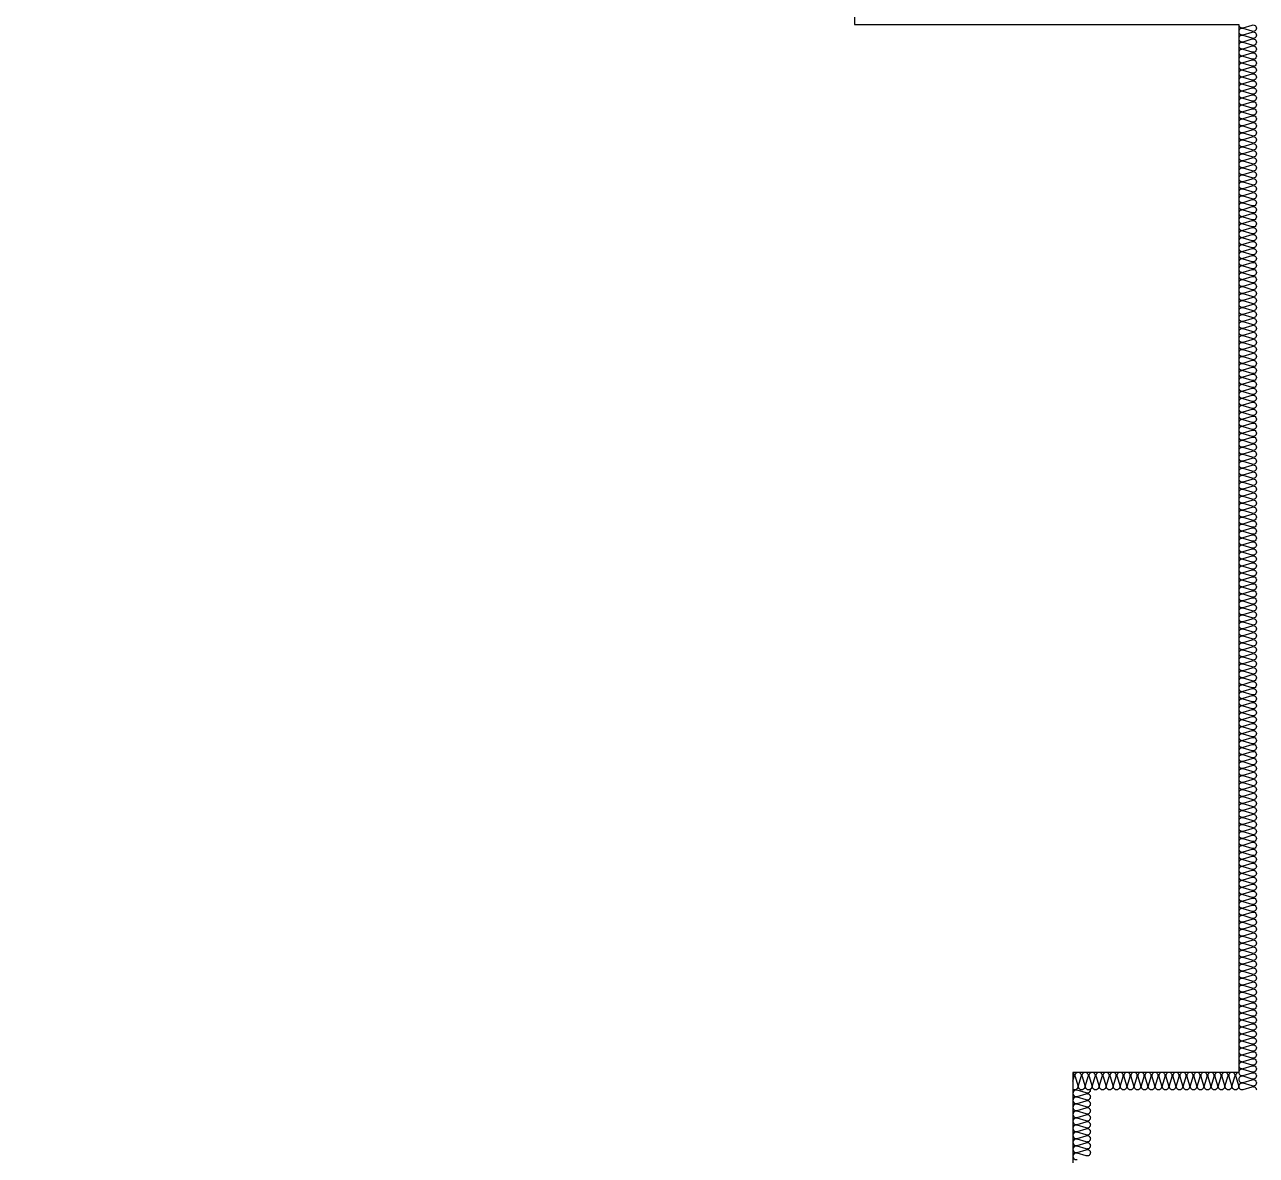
# Model space of a CAD drawing. Header units: millimetres. Extents: x 49154 to 181784, y 28275 to 149577.
# Drawn here: x 160454 to 167504, y 128330 to 134805 of the extents above; entities that cross this region are included whole.
import ezdxf

# ---------------------------------------------------------------- set-up
doc = ezdxf.new("R2010")
doc.units = ezdxf.units.MM
doc.header["$LTSCALE"] = 300
doc.layers.add('ISL', color=251, linetype='Continuous')

msp = doc.modelspace()

# ---------------------------------------------------------------- linework, layer by layer
at = {"layer": 'ISL', "elevation": 0}
msp.add_lwpolyline([(155568.6, 148655), (155653.6, 148655), (155653.6, 143405), (157053.6, 143405), (157053.6, 144005), (166453.6, 144005), (166453.6, 143405), (167403.6, 143405), (167403.6, 142155), (165203.6, 142155), (165203.6, 134805), (167403.6, 134805), (167403.6, 128805), (166453.6, 128805), (166453.6, 127405), (167403.6, 127405), (167403.6, 124355), (165203.6, 124355), (165203.6, 117005), (165028.6, 117005), (165028.6, 116905)], dxfattribs=at)
for points in [[(167403.6, 134805, 0.509267), (167427.8, 134787.3), (167479.3, 134802.7, -1.372593), (167479.3, 134767.3), (167427.8, 134782.7, 0.509267), (167403.6, 134765, 0.509267), (167427.8, 134747.3), (167479.3, 134762.7, -1.372593), (167479.3, 134727.3), (167427.8, 134742.7, 0.509267), (167403.6, 134725, 0.509267), (167427.8, 134707.3), (167479.3, 134722.7, -1.372593), (167479.3, 134687.3), (167427.8, 134702.7, 0.509267), (167403.6, 134685, 0.509267), (167427.8, 134667.3), (167479.3, 134682.7, -1.372593), (167479.3, 134647.3), (167427.8, 134662.7, 0.509267), (167403.6, 134645, 0.509267), (167427.8, 134627.3), (167479.3, 134642.7, -1.372593), (167479.3, 134607.3), (167427.8, 134622.7, 0.509267), (167403.6, 134605, 0.509267), (167427.8, 134587.3), (167479.3, 134602.7, -1.372593), (167479.3, 134567.3), (167427.8, 134582.7, 0.509267), (167403.6, 134565, 0.509267), (167427.8, 134547.3), (167479.3, 134562.7, -1.372593), (167479.3, 134527.3), (167427.8, 134542.7, 0.509267), (167403.6, 134525, 0.509267), (167427.8, 134507.3), (167479.3, 134522.7, -1.372593), (167479.3, 134487.3), (167427.8, 134502.7, 0.509267), (167403.6, 134485, 0.509267), (167427.8, 134467.3), (167479.3, 134482.7, -1.372593), (167479.3, 134447.3), (167427.8, 134462.7, 0.509267), (167403.6, 134445, 0.509267), (167427.8, 134427.3), (167479.3, 134442.7, -1.372593), (167479.3, 134407.3), (167427.8, 134422.7, 0.509267), (167403.6, 134405, 0.509267), (167427.8, 134387.3), (167479.3, 134402.7, -1.372593), (167479.3, 134367.3), (167427.8, 134382.7, 0.509267), (167403.6, 134365, 0.509267), (167427.8, 134347.3), (167479.3, 134362.7, -1.372593), (167479.3, 134327.3), (167427.8, 134342.7, 0.509267), (167403.6, 134325, 0.509267), (167427.8, 134307.3), (167479.3, 134322.7, -1.372593), (167479.3, 134287.3), (167427.8, 134302.7, 0.509267), (167403.6, 134285, 0.509267), (167427.8, 134267.3), (167479.3, 134282.7, -1.372593), (167479.3, 134247.3), (167427.8, 134262.7, 0.509267), (167403.6, 134245, 0.509267), (167427.8, 134227.3), (167479.3, 134242.7, -1.372593), (167479.3, 134207.3), (167427.8, 134222.7, 0.509267), (167403.6, 134205, 0.509267), (167427.8, 134187.3), (167479.3, 134202.7, -1.372593), (167479.3, 134167.3), (167427.8, 134182.7, 0.509267), (167403.6, 134165, 0.509267), (167427.8, 134147.3), (167479.3, 134162.7, -1.372593), (167479.3, 134127.3), (167427.8, 134142.7, 0.509267), (167403.6, 134125, 0.509267), (167427.8, 134107.3), (167479.3, 134122.7, -1.372593), (167479.3, 134087.3), (167427.8, 134102.7, 0.509267), (167403.6, 134085, 0.509267), (167427.8, 134067.3), (167479.3, 134082.7, -1.372593), (167479.3, 134047.3), (167427.8, 134062.7, 0.509267), (167403.6, 134045, 0.509267), (167427.8, 134027.3), (167479.3, 134042.7, -1.372593), (167479.3, 134007.3), (167427.8, 134022.7, 0.509267), (167403.6, 134005, 0.509267), (167427.8, 133987.3), (167479.3, 134002.7, -1.372593), (167479.3, 133967.3), (167427.8, 133982.7, 0.509267), (167403.6, 133965, 0.509267), (167427.8, 133947.3), (167479.3, 133962.7, -1.372593), (167479.3, 133927.3), (167427.8, 133942.7, 0.509267), (167403.6, 133925, 0.509267), (167427.8, 133907.3), (167479.3, 133922.7, -1.372593), (167479.3, 133887.3), (167427.8, 133902.7, 0.509267), (167403.6, 133885, 0.509267), (167427.8, 133867.3), (167479.3, 133882.7, -1.372593), (167479.3, 133847.3), (167427.8, 133862.7, 0.509267), (167403.6, 133845, 0.509267), (167427.8, 133827.3), (167479.3, 133842.7, -1.372593), (167479.3, 133807.3), (167427.8, 133822.7, 0.509267), (167403.6, 133805, 0.509267), (167427.8, 133787.3), (167479.3, 133802.7, -1.372593), (167479.3, 133767.3), (167427.8, 133782.7, 0.509267), (167403.6, 133765, 0.509267), (167427.8, 133747.3), (167479.3, 133762.7, -1.372593), (167479.3, 133727.3), (167427.8, 133742.7, 0.509267), (167403.6, 133725, 0.509267), (167427.8, 133707.3), (167479.3, 133722.7, -1.372593), (167479.3, 133687.3), (167427.8, 133702.7, 0.509267), (167403.6, 133685, 0.509267), (167427.8, 133667.3), (167479.3, 133682.7, -1.372593), (167479.3, 133647.3), (167427.8, 133662.7, 0.509267), (167403.6, 133645, 0.509267), (167427.8, 133627.3), (167479.3, 133642.7, -1.372593), (167479.3, 133607.3), (167427.8, 133622.7, 0.509267), (167403.6, 133605, 0.509267), (167427.8, 133587.3), (167479.3, 133602.7, -1.372593), (167479.3, 133567.3), (167427.8, 133582.7, 0.509267), (167403.6, 133565, 0.509267), (167427.8, 133547.3), (167479.3, 133562.7, -1.372593), (167479.3, 133527.3), (167427.8, 133542.7, 0.509267), (167403.6, 133525, 0.509267), (167427.8, 133507.3), (167479.3, 133522.7, -1.372593), (167479.3, 133487.3), (167427.8, 133502.7, 0.509267), (167403.6, 133485, 0.509267), (167427.8, 133467.3), (167479.3, 133482.7, -1.372593), (167479.3, 133447.3), (167427.8, 133462.7, 0.509267), (167403.6, 133445, 0.509267), (167427.8, 133427.3), (167479.3, 133442.7, -1.372593), (167479.3, 133407.3), (167427.8, 133422.7, 0.509267), (167403.6, 133405, 0.509267), (167427.8, 133387.3), (167479.3, 133402.7, -1.372593), (167479.3, 133367.3), (167427.8, 133382.7, 0.509267), (167403.6, 133365, 0.509267), (167427.8, 133347.3), (167479.3, 133362.7, -1.372593), (167479.3, 133327.3), (167427.8, 133342.7, 0.509267), (167403.6, 133325, 0.509267), (167427.8, 133307.3), (167479.3, 133322.7, -1.372593), (167479.3, 133287.3), (167427.8, 133302.7, 0.509267), (167403.6, 133285, 0.509267), (167427.8, 133267.3), (167479.3, 133282.7, -1.372593), (167479.3, 133247.3), (167427.8, 133262.7, 0.509267), (167403.6, 133245, 0.509267), (167427.8, 133227.3), (167479.3, 133242.7, -1.372593), (167479.3, 133207.3), (167427.8, 133222.7, 0.509267), (167403.6, 133205, 0.509267), (167427.8, 133187.3), (167479.3, 133202.7, -1.372593), (167479.3, 133167.3), (167427.8, 133182.7, 0.509267), (167403.6, 133165, 0.509267), (167427.8, 133147.3), (167479.3, 133162.7, -1.372593), (167479.3, 133127.3), (167427.8, 133142.7, 0.509267), (167403.6, 133125, 0.509267), (167427.8, 133107.3), (167479.3, 133122.7, -1.372593), (167479.3, 133087.3), (167427.8, 133102.7, 0.509267), (167403.6, 133085, 0.509267), (167427.8, 133067.3), (167479.3, 133082.7, -1.372593), (167479.3, 133047.3), (167427.8, 133062.7, 0.509267), (167403.6, 133045, 0.509267), (167427.8, 133027.3), (167479.3, 133042.7, -1.372593), (167479.3, 133007.3), (167427.8, 133022.7, 0.509267), (167403.6, 133005, 0.509267), (167427.8, 132987.3), (167479.3, 133002.7, -1.372593), (167479.3, 132967.3), (167427.8, 132982.7, 0.509267), (167403.6, 132965, 0.509267), (167427.8, 132947.3), (167479.3, 132962.7, -1.372593), (167479.3, 132927.3), (167427.8, 132942.7, 0.509267), (167403.6, 132925, 0.509267), (167427.8, 132907.3), (167479.3, 132922.7, -1.372593), (167479.3, 132887.3), (167427.8, 132902.7, 0.509267), (167403.6, 132885, 0.509267), (167427.8, 132867.3), (167479.3, 132882.7, -1.372593), (167479.3, 132847.3), (167427.8, 132862.7, 0.509267), (167403.6, 132845, 0.509267), (167427.8, 132827.3), (167479.3, 132842.7, -1.372593), (167479.3, 132807.3), (167427.8, 132822.7, 0.509267), (167403.6, 132805, 0.509267), (167427.8, 132787.3), (167479.3, 132802.7, -1.372593), (167479.3, 132767.3), (167427.8, 132782.7, 0.509267), (167403.6, 132765, 0.509267), (167427.8, 132747.3), (167479.3, 132762.7, -1.372593), (167479.3, 132727.3), (167427.8, 132742.7, 0.509267), (167403.6, 132725, 0.509267), (167427.8, 132707.3), (167479.3, 132722.7, -1.372593), (167479.3, 132687.3), (167427.8, 132702.7, 0.509267), (167403.6, 132685, 0.509267), (167427.8, 132667.3), (167479.3, 132682.7, -1.372593), (167479.3, 132647.3), (167427.8, 132662.7, 0.509267), (167403.6, 132645, 0.509267), (167427.8, 132627.3), (167479.3, 132642.7, -1.372593), (167479.3, 132607.3), (167427.8, 132622.7, 0.509267), (167403.6, 132605, 0.509267), (167427.8, 132587.3), (167479.3, 132602.7, -1.372593), (167479.3, 132567.3), (167427.8, 132582.7, 0.509267), (167403.6, 132565, 0.509267), (167427.8, 132547.3), (167479.3, 132562.7, -1.372593), (167479.3, 132527.3), (167427.8, 132542.7, 0.509267), (167403.6, 132525, 0.509267), (167427.8, 132507.3), (167479.3, 132522.7, -1.372593), (167479.3, 132487.3), (167427.8, 132502.7, 0.509267), (167403.6, 132485, 0.509267), (167427.8, 132467.3), (167479.3, 132482.7, -1.372593), (167479.3, 132447.3), (167427.8, 132462.7, 0.509267), (167403.6, 132445, 0.509267), (167427.8, 132427.3), (167479.3, 132442.7, -1.372593), (167479.3, 132407.3), (167427.8, 132422.7, 0.509267), (167403.6, 132405, 0.509267), (167427.8, 132387.3), (167479.3, 132402.7, -1.372593), (167479.3, 132367.3), (167427.8, 132382.7, 0.509267), (167403.6, 132365, 0.509267), (167427.8, 132347.3), (167479.3, 132362.7, -1.372593), (167479.3, 132327.3), (167427.8, 132342.7, 0.509267), (167403.6, 132325, 0.509267), (167427.8, 132307.3), (167479.3, 132322.7, -1.372593), (167479.3, 132287.3), (167427.8, 132302.7, 0.509267), (167403.6, 132285, 0.509267), (167427.8, 132267.3), (167479.3, 132282.7, -1.372593), (167479.3, 132247.3), (167427.8, 132262.7, 0.509267), (167403.6, 132245, 0.509267), (167427.8, 132227.3), (167479.3, 132242.7, -1.372593), (167479.3, 132207.3), (167427.8, 132222.7, 0.509267), (167403.6, 132205, 0.509267), (167427.8, 132187.3), (167479.3, 132202.7, -1.372593), (167479.3, 132167.3), (167427.8, 132182.7, 0.509267), (167403.6, 132165, 0.509267), (167427.8, 132147.3), (167479.3, 132162.7, -1.372593), (167479.3, 132127.3), (167427.8, 132142.7, 0.509267), (167403.6, 132125, 0.509267), (167427.8, 132107.3), (167479.3, 132122.7, -1.372593), (167479.3, 132087.3), (167427.8, 132102.7, 0.509267), (167403.6, 132085, 0.509267), (167427.8, 132067.3), (167479.3, 132082.7, -1.372593), (167479.3, 132047.3), (167427.8, 132062.7, 0.509267), (167403.6, 132045, 0.509267), (167427.8, 132027.3), (167479.3, 132042.7, -1.372593), (167479.3, 132007.3), (167427.8, 132022.7, 0.509267), (167403.6, 132005, 0.509267), (167427.8, 131987.3), (167479.3, 132002.7, -1.372593), (167479.3, 131967.3), (167427.8, 131982.7, 0.509267), (167403.6, 131965, 0.509267), (167427.8, 131947.3), (167479.3, 131962.7, -1.372593), (167479.3, 131927.3), (167427.8, 131942.7, 0.509267), (167403.6, 131925, 0.509267), (167427.8, 131907.3), (167479.3, 131922.7, -1.372593), (167479.3, 131887.3), (167427.8, 131902.7, 0.509267), (167403.6, 131885, 0.509267), (167427.8, 131867.3), (167479.3, 131882.7, -1.372593), (167479.3, 131847.3), (167427.8, 131862.7, 0.509267), (167403.6, 131845, 0.509267), (167427.8, 131827.3), (167479.3, 131842.7, -1.372593), (167479.3, 131807.3), (167427.8, 131822.7, 0.509267), (167403.6, 131805, 0.509267), (167427.8, 131787.3), (167479.3, 131802.7, -1.372593), (167479.3, 131767.3), (167427.8, 131782.7, 0.509267), (167403.6, 131765, 0.509267), (167427.8, 131747.3), (167479.3, 131762.7, -1.372593), (167479.3, 131727.3), (167427.8, 131742.7, 0.509267), (167403.6, 131725, 0.509267), (167427.8, 131707.3), (167479.3, 131722.7, -1.372593), (167479.3, 131687.3), (167427.8, 131702.7, 0.509267), (167403.6, 131685, 0.509267), (167427.8, 131667.3), (167479.3, 131682.7, -1.372593), (167479.3, 131647.3), (167427.8, 131662.7, 0.509267), (167403.6, 131645, 0.509267), (167427.8, 131627.3), (167479.3, 131642.7, -1.372593), (167479.3, 131607.3), (167427.8, 131622.7, 0.509267), (167403.6, 131605, 0.509267), (167427.8, 131587.3), (167479.3, 131602.7, -1.372593), (167479.3, 131567.3), (167427.8, 131582.7, 0.509267), (167403.6, 131565, 0.509267), (167427.8, 131547.3), (167479.3, 131562.7, -1.372593), (167479.3, 131527.3), (167427.8, 131542.7, 0.509267), (167403.6, 131525, 0.509267), (167427.8, 131507.3), (167479.3, 131522.7, -1.372593), (167479.3, 131487.3), (167427.8, 131502.7, 0.509267), (167403.6, 131485, 0.509267), (167427.8, 131467.3), (167479.3, 131482.7, -1.372593), (167479.3, 131447.3), (167427.8, 131462.7, 0.509267), (167403.6, 131445, 0.509267), (167427.8, 131427.3), (167479.3, 131442.7, -1.372593), (167479.3, 131407.3), (167427.8, 131422.7, 0.509267), (167403.6, 131405, 0.509267), (167427.8, 131387.3), (167479.3, 131402.7, -1.372593), (167479.3, 131367.3), (167427.8, 131382.7, 0.509267), (167403.6, 131365, 0.509267), (167427.8, 131347.3), (167479.3, 131362.7, -1.372593), (167479.3, 131327.3), (167427.8, 131342.7, 0.509267), (167403.6, 131325, 0.509267), (167427.8, 131307.3), (167479.3, 131322.7, -1.372593), (167479.3, 131287.3), (167427.8, 131302.7, 0.509267), (167403.6, 131285, 0.509267), (167427.8, 131267.3), (167479.3, 131282.7, -1.372593), (167479.3, 131247.3), (167427.8, 131262.7, 0.509267), (167403.6, 131245, 0.509267), (167427.8, 131227.3), (167479.3, 131242.7, -1.372593), (167479.3, 131207.3), (167427.8, 131222.7, 0.509267), (167403.6, 131205, 0.509267), (167427.8, 131187.3), (167479.3, 131202.7, -1.372593), (167479.3, 131167.3), (167427.8, 131182.7, 0.509267), (167403.6, 131165, 0.509267), (167427.8, 131147.3), (167479.3, 131162.7, -1.372593), (167479.3, 131127.3), (167427.8, 131142.7, 0.509267), (167403.6, 131125, 0.509267), (167427.8, 131107.3), (167479.3, 131122.7, -1.372593), (167479.3, 131087.3), (167427.8, 131102.7, 0.509267), (167403.6, 131085, 0.509267), (167427.8, 131067.3), (167479.3, 131082.7, -1.372593), (167479.3, 131047.3), (167427.8, 131062.7, 0.509267), (167403.6, 131045, 0.509267), (167427.8, 131027.3), (167479.3, 131042.7, -1.372593), (167479.3, 131007.3), (167427.8, 131022.7, 0.509267), (167403.6, 131005, 0.509267), (167427.8, 130987.3), (167479.3, 131002.7, -1.372593), (167479.3, 130967.3), (167427.8, 130982.7, 0.509267), (167403.6, 130965, 0.509267), (167427.8, 130947.3), (167479.3, 130962.7, -1.372593), (167479.3, 130927.3), (167427.8, 130942.7, 0.509267), (167403.6, 130925, 0.509267), (167427.8, 130907.3), (167479.3, 130922.7, -1.372593), (167479.3, 130887.3), (167427.8, 130902.7, 0.509267), (167403.6, 130885, 0.509267), (167427.8, 130867.3), (167479.3, 130882.7, -1.372593), (167479.3, 130847.3), (167427.8, 130862.7, 0.509267), (167403.6, 130845, 0.509267), (167427.8, 130827.3), (167479.3, 130842.7, -1.372593), (167479.3, 130807.3), (167427.8, 130822.7, 0.509267), (167403.6, 130805, 0.509267), (167427.8, 130787.3), (167479.3, 130802.7, -1.372593), (167479.3, 130767.3), (167427.8, 130782.7, 0.509267), (167403.6, 130765, 0.509267), (167427.8, 130747.3), (167479.3, 130762.7, -1.372593), (167479.3, 130727.3), (167427.8, 130742.7, 0.509267), (167403.6, 130725, 0.509267), (167427.8, 130707.3), (167479.3, 130722.7, -1.372593), (167479.3, 130687.3), (167427.8, 130702.7, 0.509267), (167403.6, 130685, 0.509267), (167427.8, 130667.3), (167479.3, 130682.7, -1.372593), (167479.3, 130647.3), (167427.8, 130662.7, 0.509267), (167403.6, 130645, 0.509267), (167427.8, 130627.3), (167479.3, 130642.7, -1.372593), (167479.3, 130607.3), (167427.8, 130622.7, 0.509267), (167403.6, 130605, 0.509267), (167427.8, 130587.3), (167479.3, 130602.7, -1.372593), (167479.3, 130567.3), (167427.8, 130582.7, 0.509267), (167403.6, 130565, 0.509267), (167427.8, 130547.3), (167479.3, 130562.7, -1.372593), (167479.3, 130527.3), (167427.8, 130542.7, 0.509267), (167403.6, 130525, 0.509267), (167427.8, 130507.3), (167479.3, 130522.7, -1.372593), (167479.3, 130487.3), (167427.8, 130502.7, 0.509267), (167403.6, 130485, 0.509267), (167427.8, 130467.3), (167479.3, 130482.7, -1.372593), (167479.3, 130447.3), (167427.8, 130462.7, 0.509267), (167403.6, 130445, 0.509267), (167427.8, 130427.3), (167479.3, 130442.7, -1.372593), (167479.3, 130407.3), (167427.8, 130422.7, 0.509267), (167403.6, 130405, 0.509267), (167427.8, 130387.3), (167479.3, 130402.7, -1.372593), (167479.3, 130367.3), (167427.8, 130382.7, 0.509267), (167403.6, 130365, 0.509267), (167427.8, 130347.3), (167479.3, 130362.7, -1.372593), (167479.3, 130327.3), (167427.8, 130342.7, 0.509267), (167403.6, 130325, 0.509267), (167427.8, 130307.3), (167479.3, 130322.7, -1.372593), (167479.3, 130287.3), (167427.8, 130302.7, 0.509267), (167403.6, 130285, 0.509267), (167427.8, 130267.3), (167479.3, 130282.7, -1.372593), (167479.3, 130247.3), (167427.8, 130262.7, 0.509267), (167403.6, 130245, 0.509267), (167427.8, 130227.3), (167479.3, 130242.7, -1.372593), (167479.3, 130207.3), (167427.8, 130222.7, 0.509267), (167403.6, 130205, 0.509267), (167427.8, 130187.3), (167479.3, 130202.7, -1.372593), (167479.3, 130167.3), (167427.8, 130182.7, 0.509267), (167403.6, 130165, 0.509267), (167427.8, 130147.3), (167479.3, 130162.7, -1.372593), (167479.3, 130127.3), (167427.8, 130142.7, 0.509267), (167403.6, 130125, 0.509267), (167427.8, 130107.3), (167479.3, 130122.7, -1.372593), (167479.3, 130087.3), (167427.8, 130102.7, 0.509267), (167403.6, 130085, 0.509267), (167427.8, 130067.3), (167479.3, 130082.7, -1.372593), (167479.3, 130047.3), (167427.8, 130062.7, 0.509267), (167403.6, 130045, 0.509267), (167427.8, 130027.3), (167479.3, 130042.7, -1.372593), (167479.3, 130007.3), (167427.8, 130022.7, 0.509267), (167403.6, 130005, 0.509267), (167427.8, 129987.3), (167479.3, 130002.7, -1.372593), (167479.3, 129967.3), (167427.8, 129982.7, 0.509267), (167403.6, 129965, 0.509267), (167427.8, 129947.3), (167479.3, 129962.7, -1.372593), (167479.3, 129927.3), (167427.8, 129942.7, 0.509267), (167403.6, 129925, 0.509267), (167427.8, 129907.3), (167479.3, 129922.7, -1.372593), (167479.3, 129887.3), (167427.8, 129902.7, 0.509267), (167403.6, 129885, 0.509267), (167427.8, 129867.3), (167479.3, 129882.7, -1.372593), (167479.3, 129847.3), (167427.8, 129862.7, 0.509267), (167403.6, 129845, 0.509267), (167427.8, 129827.3), (167479.3, 129842.7, -1.372593), (167479.3, 129807.3), (167427.8, 129822.7, 0.509267), (167403.6, 129805, 0.509267), (167427.8, 129787.3), (167479.3, 129802.7, -1.372593), (167479.3, 129767.3), (167427.8, 129782.7, 0.509267), (167403.6, 129765, 0.509267), (167427.8, 129747.3), (167479.3, 129762.7, -1.372593), (167479.3, 129727.3), (167427.8, 129742.7, 0.509267), (167403.6, 129725, 0.509267), (167427.8, 129707.3), (167479.3, 129722.7, -1.372593), (167479.3, 129687.3), (167427.8, 129702.7, 0.509267), (167403.6, 129685, 0.509267), (167427.8, 129667.3), (167479.3, 129682.7, -1.372593), (167479.3, 129647.3), (167427.8, 129662.7, 0.509267), (167403.6, 129645, 0.509267), (167427.8, 129627.3), (167479.3, 129642.7, -1.372593), (167479.3, 129607.3), (167427.8, 129622.7, 0.509267), (167403.6, 129605, 0.509267), (167427.8, 129587.3), (167479.3, 129602.7, -1.372593), (167479.3, 129567.3), (167427.8, 129582.7, 0.509267), (167403.6, 129565, 0.509267), (167427.8, 129547.3), (167479.3, 129562.7, -1.372593), (167479.3, 129527.3), (167427.8, 129542.7, 0.509267), (167403.6, 129525, 0.509267), (167427.8, 129507.3), (167479.3, 129522.7, -1.372593), (167479.3, 129487.3), (167427.8, 129502.7, 0.509267), (167403.6, 129485, 0.509267), (167427.8, 129467.3), (167479.3, 129482.7, -1.372593), (167479.3, 129447.3), (167427.8, 129462.7, 0.509267), (167403.6, 129445, 0.509267), (167427.8, 129427.3), (167479.3, 129442.7, -1.372593), (167479.3, 129407.3), (167427.8, 129422.7, 0.509267), (167403.6, 129405, 0.509267), (167427.8, 129387.3), (167479.3, 129402.7, -1.372593), (167479.3, 129367.3), (167427.8, 129382.7, 0.509267), (167403.6, 129365, 0.509267), (167427.8, 129347.3), (167479.3, 129362.7, -1.372593), (167479.3, 129327.3), (167427.8, 129342.7, 0.509267), (167403.6, 129325, 0.509267), (167427.8, 129307.3), (167479.3, 129322.7, -1.372593), (167479.3, 129287.3), (167427.8, 129302.7, 0.509267), (167403.6, 129285, 0.509267), (167427.8, 129267.3), (167479.3, 129282.7, -1.372593), (167479.3, 129247.3), (167427.8, 129262.7, 0.509267), (167403.6, 129245, 0.509267), (167427.8, 129227.3), (167479.3, 129242.7, -1.372593), (167479.3, 129207.3), (167427.8, 129222.7, 0.509267), (167403.6, 129205, 0.509267), (167427.8, 129187.3), (167479.3, 129202.7, -1.372593), (167479.3, 129167.3), (167427.8, 129182.7, 0.509267), (167403.6, 129165, 0.509267), (167427.8, 129147.3), (167479.3, 129162.7, -1.372593), (167479.3, 129127.3), (167427.8, 129142.7, 0.509267), (167403.6, 129125, 0.509267), (167427.8, 129107.3), (167479.3, 129122.7, -1.372593), (167479.3, 129087.3), (167427.8, 129102.7, 0.509267), (167403.6, 129085, 0.509267), (167427.8, 129067.3), (167479.3, 129082.7, -1.372593), (167479.3, 129047.3), (167427.8, 129062.7, 0.509267), (167403.6, 129045, 0.509267), (167427.8, 129027.3), (167479.3, 129042.7, -1.372593), (167479.3, 129007.3), (167427.8, 129022.7, 0.509267), (167403.6, 129005, 0.509267), (167427.8, 128987.3), (167479.3, 129002.7, -1.372593), (167479.3, 128967.3), (167427.8, 128982.7, 0.509267), (167403.6, 128965, 0.509267), (167427.8, 128947.3), (167479.3, 128962.7, -1.372593), (167479.3, 128927.3), (167427.8, 128942.7, 0.509267), (167403.6, 128925, 0.509267), (167427.8, 128907.3), (167479.3, 128922.7, -1.372593), (167479.3, 128887.3), (167427.8, 128902.7, 0.509267), (167403.6, 128885, 0.509267), (167427.8, 128867.3), (167479.3, 128882.7, -1.372593), (167479.3, 128847.3), (167427.8, 128862.7, 0.509267), (167403.6, 128845, 0.509267), (167427.8, 128827.3), (167479.3, 128842.7, -1.372593), (167479.3, 128807.3), (167427.8, 128822.7, 0.509267), (167403.6, 128805, 0.509267), (167427.8, 128787.3), (167479.3, 128802.7, -1.372593), (167479.3, 128767.3), (167427.8, 128782.7, 0.509267), (167403.6, 128765, 0.509267), (167427.8, 128747.3), (167479.3, 128762.7, -1.372593), (167479.3, 128727.3), (167427.8, 128742.7, 0.509267), (167403.6, 128725, 0.509267), (167427.8, 128707.3), (167479.3, 128722.7, -0.508361), (167503.6, 128705, -0.508361)], [(167403.6, 128805, 0.509267), (167385.9, 128780.8), (167401.2, 128729.3, -1.372593), (167365.9, 128729.3), (167381.2, 128780.8, 0.509267), (167363.6, 128805, 0.509267), (167345.9, 128780.8), (167361.2, 128729.3, -1.372593), (167325.9, 128729.3), (167341.2, 128780.8, 0.509267), (167323.6, 128805, 0.509267), (167305.9, 128780.8), (167321.2, 128729.3, -1.372593), (167285.9, 128729.3), (167301.2, 128780.8, 0.509267), (167283.6, 128805, 0.509267), (167265.9, 128780.8), (167281.2, 128729.3, -1.372593), (167245.9, 128729.3), (167261.2, 128780.8, 0.509267), (167243.6, 128805, 0.509267), (167225.9, 128780.8), (167241.2, 128729.3, -1.372593), (167205.9, 128729.3), (167221.2, 128780.8, 0.509267), (167203.6, 128805, 0.509267), (167185.9, 128780.8), (167201.2, 128729.3, -1.372593), (167165.9, 128729.3), (167181.2, 128780.8, 0.509267), (167163.6, 128805, 0.509267), (167145.9, 128780.8), (167161.2, 128729.3, -1.372593), (167125.9, 128729.3), (167141.2, 128780.8, 0.509267), (167123.6, 128805, 0.509267), (167105.9, 128780.8), (167121.2, 128729.3, -1.372593), (167085.9, 128729.3), (167101.2, 128780.8, 0.509267), (167083.6, 128805, 0.509267), (167065.9, 128780.8), (167081.2, 128729.3, -1.372593), (167045.9, 128729.3), (167061.2, 128780.8, 0.509267), (167043.6, 128805, 0.509267), (167025.9, 128780.8), (167041.2, 128729.3, -1.372593), (167005.9, 128729.3), (167021.2, 128780.8, 0.509267), (167003.6, 128805, 0.509267), (166985.9, 128780.8), (167001.2, 128729.3, -1.372593), (166965.9, 128729.3), (166981.2, 128780.8, 0.509267), (166963.6, 128805, 0.509267), (166945.9, 128780.8), (166961.2, 128729.3, -1.372593), (166925.9, 128729.3), (166941.2, 128780.8, 0.509267), (166923.6, 128805, 0.509267), (166905.9, 128780.8), (166921.2, 128729.3, -1.372593), (166885.9, 128729.3), (166901.2, 128780.8, 0.509267), (166883.6, 128805, 0.509267), (166865.9, 128780.8), (166881.2, 128729.3, -1.372593), (166845.9, 128729.3), (166861.2, 128780.8, 0.509267), (166843.6, 128805, 0.509267), (166825.9, 128780.8), (166841.2, 128729.3, -1.372593), (166805.9, 128729.3), (166821.2, 128780.8, 0.509267), (166803.6, 128805, 0.509267), (166785.9, 128780.8), (166801.2, 128729.3, -1.372593), (166765.9, 128729.3), (166781.2, 128780.8, 0.509267), (166763.6, 128805, 0.509267), (166745.9, 128780.8), (166761.2, 128729.3, -1.372593), (166725.9, 128729.3), (166741.2, 128780.8, 0.509267), (166723.6, 128805, 0.509267), (166705.9, 128780.8), (166721.2, 128729.3, -1.372593), (166685.9, 128729.3), (166701.2, 128780.8, 0.509267), (166683.6, 128805, 0.509267), (166665.9, 128780.8), (166681.2, 128729.3, -1.372593), (166645.9, 128729.3), (166661.2, 128780.8, 0.509267), (166643.6, 128805, 0.509267), (166625.9, 128780.8), (166641.2, 128729.3, -1.372593), (166605.9, 128729.3), (166621.2, 128780.8, 0.509267), (166603.6, 128805, 0.509267), (166585.9, 128780.8), (166601.2, 128729.3, -1.372593), (166565.9, 128729.3), (166581.2, 128780.8, 0.509267), (166563.6, 128805, 0.509267), (166545.9, 128780.8), (166561.2, 128729.3, -1.372593), (166525.9, 128729.3), (166541.2, 128780.8, 0.509267), (166523.6, 128805, 0.509267), (166505.9, 128780.8), (166521.2, 128729.3, -1.372593), (166485.9, 128729.3), (166501.2, 128780.8, 0.509267), (166483.6, 128805, 0.509267), (166465.9, 128780.8), (166481.2, 128729.3, -0.702757), (166453.6, 128707.9, -0.702757)], [(166453.6, 128755.1), (166461.2, 128780.8, 0.340671), (166453.6, 128802.1)], [(166553.6, 128705, -0.509267), (166529.3, 128687.3), (166477.8, 128702.7, 1.372593), (166477.8, 128667.3), (166529.3, 128682.7, -0.509267), (166553.6, 128665, -0.509267), (166529.3, 128647.3), (166477.8, 128662.7, 1.372593), (166477.8, 128627.3), (166529.3, 128642.7, -0.509267), (166553.6, 128625, -0.509267), (166529.3, 128607.3), (166477.8, 128622.7, 1.372593), (166477.8, 128587.3), (166529.3, 128602.7, -0.509267), (166553.6, 128585, -0.509267), (166529.3, 128567.3), (166477.8, 128582.7, 1.372593), (166477.8, 128547.3), (166529.3, 128562.7, -0.509267), (166553.6, 128545, -0.509267), (166529.3, 128527.3), (166477.8, 128542.7, 1.372593), (166477.8, 128507.3), (166529.3, 128522.7, -0.509267), (166553.6, 128505, -0.509267), (166529.3, 128487.3), (166477.8, 128502.7, 1.372593), (166477.8, 128467.3), (166529.3, 128482.7, -0.509267), (166553.6, 128465, -0.509267), (166529.3, 128447.3), (166477.8, 128462.7, 1.372593), (166477.8, 128427.3), (166529.3, 128442.7, -0.509267), (166553.6, 128425, -0.509267), (166529.3, 128407.3), (166477.8, 128422.7, 1.372593), (166477.8, 128387.3), (166529.3, 128402.7, -0.509267), (166553.6, 128385, -0.509267), (166529.3, 128367.3), (166477.8, 128382.7, 1.372593), (166477.8, 128347.3), (166529.3, 128362.7, -0.509267), (166553.6, 128345, -0.509267), (166529.3, 128327.3), (166477.8, 128342.7, 1.372593), (166477.8, 128307.3)]]:
    msp.add_lwpolyline(points, format="xyb", dxfattribs=at)

doc.saveas('drawing.dxf')
